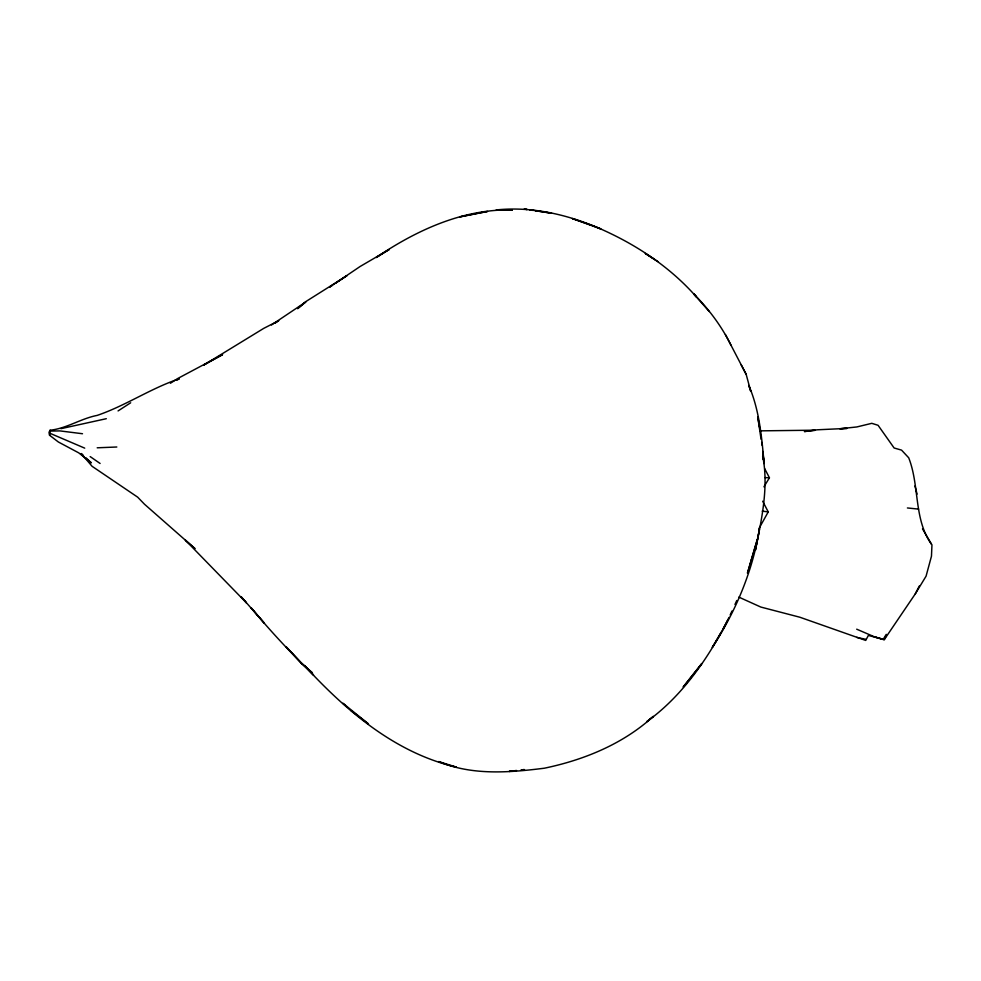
<?xml version="1.0" encoding="UTF-8"?>
<svg xmlns="http://www.w3.org/2000/svg" width="981" height="981" viewBox="0 0 981 981"><rect width="100%" height="100%" fill="white"/><g stroke="black" fill="none" stroke-linecap="round" stroke-linejoin="round"><path stroke-width="1.47" d="M730.183 614.964L731.973 611.028M734.965 604.48L736.768 600.544M728.061 619.501C708.245 658.276 682.396 696.007 646.651 721.758L653.334 716.375C623.119 743.978 584.1 759.932 544.357 768.209C509.225 772.623 472.119 775.664 438.666 761.563L456.3 767.093C395.306 753.052 345.619 710.452 304.331 665.474L313.54 675.063C291.578 653.714 270.633 631.335 251.087 607.742L264.429 623.266L241.118 596.73L246.427 602.849L185.286 540.077L195.023 548.649L144.489 504.222L137.647 497.146L92.079 466.294L81.202 453.516L83.459 455.589M729.055 617.417L723.291 628.563M886.186 635.725L884.273 639.637L868.381 635.443L865.696 640.421L799.871 617.233L760.851 607.067L738.816 597.11M856.695 629.189L874.353 636.779L884.273 639.637L915.273 593.91L919.295 586.025M176.764 380.236L179.315 378.764C150.682 388.378 125.789 405.644 97.205 415.392C80.785 418.568 66.598 428.525 50.105 430.218L49.05 432.241L49.565 435.245L58.333 441.977L78.762 452.879L91.343 462.848L85.715 457.673M49.565 435.245L50.105 430.218M758.656 529.115L768.233 511.91L762.678 501.23M721.084 632.328L712.292 647.411C735.517 611.837 752.586 571.396 759.38 529.323L755.431 550.083C761.587 519.599 768.883 486.956 762.715 456.091M886.26 634.351L883.145 639.489L874.353 636.779M763.929 486.809L769.435 477.772L764.64 468.562M915.273 593.91L926.064 576.178L931.472 556.178L931.95 544.97C913.434 519.636 919.835 486.184 908.713 457.796L901.551 450.12L894.12 447.998L878.081 425.3L871.79 423.326L856.805 426.956L839.834 428.758L847.02 428.403L817.185 429.801L804.395 431.554L814.855 430.377M297.672 308.5L305.704 301.658L346.967 275.649L335.882 282.982M297.746 308.635L305.851 301.927L271.467 324.981M275.207 323.056L278.739 320.713L263.742 328.365L203.79 365.042L222.601 354.619L178.039 378.335L170.387 383.264M332.179 285.422L329.726 287.053L360.113 266.489L389.224 249.505L376.361 257.5M118.063 410.929L130.681 402.786M376.324 257.427C416.226 230.351 463.081 208.695 512.18 209.959M106.304 418.703L60.896 428.685M521.72 769.938L524.516 769.582M516.558 770.49L509.127 771.397L516.129 770.661M521.021 769.95L524.001 769.582M97.193 447.802L116.825 447.005M759.662 430.855L814.868 430.193M50.546 431.064L59.951 430.904L82.502 433.737M512.278 210.069L496.165 209.946C535.589 205.789 575.479 216.482 610.697 233.588C642.776 249.015 672.819 270.082 696.338 296.863L693.775 293.957C708.601 308.892 721.513 326.035 730.857 344.944M764.972 477.612L769.435 477.772M907.4 507.962L918.559 509.114M527.067 209.444L524.161 209.063L527.042 209.505M529.973 209.824L551.616 213.208L535.712 210.805M762.2 511.113L768.233 511.91M529.936 209.934L532.83 210.375M856.744 637.392L866.223 639.404M49.491 433.087L84.722 448.145M657.944 261.584L645.277 253.454L654.793 259.573M90.178 456.594L100.099 463.473M351.002 710.6L368.488 723.941L342.958 703.254L345.079 705.314M302.675 664.345L312.363 672.831L300.713 662.604L286.231 646.92L302.675 664.345L300.713 662.604M693.775 293.957L709.251 311.541M922.496 528.845L931.509 544.124M741.158 364.724L746.149 374.313L750.698 391.149L748.785 385.459C759.38 409.96 761.759 437.146 764.101 463.473L762.777 452.915M725.425 334.521L746.149 374.313M914.942 485.963L917.088 494.117M762.629 456.312L763.218 459.169M759.502 427.311L757.773 416.913L761.072 439.353M761.796 442.382L762.127 445.386M762.789 451.419L764.101 463.473M751.201 560.188L747.448 573.211L757.307 539.489L751.201 560.188M701.758 663.61L683.303 686.884L701.758 663.61M479.758 212.865L459.746 216.911L487.483 211.491L479.758 212.865M592.916 225.74L572.315 218.555L600.887 228.916L592.916 225.74"/></g></svg>
